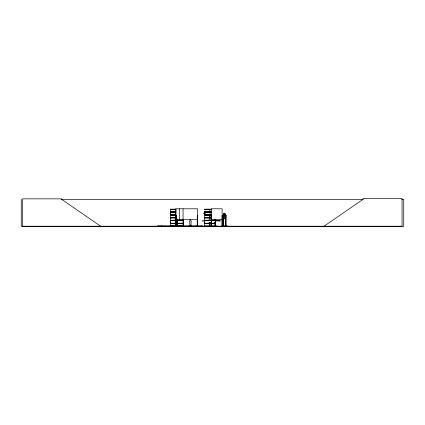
<?xml version="1.0" encoding="UTF-8"?>
<svg xmlns="http://www.w3.org/2000/svg" width="425" height="425" viewBox="0 0 425 425"><rect width="100%" height="100%" fill="white"/><g stroke="black" fill="none" stroke-linecap="round" stroke-linejoin="round"><path stroke-width="0.64" d="M175.493 223.199L170.425 223.199L170.43 221.956M175.493 214.678L170.425 214.678L170.43 213.435M178.096 220.708L183.164 220.708L183.159 223.199L178.096 223.199M209.711 223.199L204.643 223.199L204.648 221.956M181.661 226.18L170.149 226.004L177.852 225.983M223.194 215.289L223.231 226.206M225.648 215.289L225.595 226.206M170.409 226.201L170.43 223.699L175.493 223.699M178.08 226.201L183.17 226.1L183.164 223.699L178.096 223.699M210.046 217.584L211.331 217.706M215.124 223.699L210.056 223.699L210.046 226.201M211.246 226.174L211.278 208.797L222.11 208.797L222.089 226.206M225.633 215.374L225.994 215.379M224.267 226.004L221.553 226.18M224.262 226.174L221.574 226.153L227.348 226.004M170.138 226.174L177.873 226.201M171.02 226.201L171.031 225.813M210.046 226.111L217.329 226.164L210.062 226.031M175.738 226.185L175.769 208.797M223.895 213.642L222.886 215.379L222.886 217.079L223.869 218.795L224.926 218.795L225.941 217.079L224.883 218.753M189.847 225.994C188.636 226.212 192.233 226.212 190.99 225.994M189.917 226.206L189.816 226.201M190.193 219.528L189.964 220.899A0.903 0.903 0 0 0 189.778 222.317L189.964 225.797L190.867 225.797L191.059 222.317A0.903 0.903 0 0 0 190.867 220.899L190.644 219.528M324.031 226.206L363.046 199.357L363.046 198.565L402.055 198.565L402.055 226.206L21.25 226.206L21.25 199.357M175.876 226.18L175.987 208.797L197.646 208.797L197.678 226.206L197.689 225.813M61.136 199.357L363.248 199.357M401.758 199.357L403.75 199.357L403.75 226.435L22.621 226.435L22.621 198.847L61.636 198.847L61.636 199.357L100.645 226.206M170.42 209.19L175.493 209.19M204.637 209.19L209.716 209.19M210.056 209.19L211.331 209.185M175.493 209.281L170.42 209.281L170.43 211.692L175.493 211.692M204.637 209.291L209.716 209.281M210.056 209.291L211.326 209.286M170.43 209.44L175.488 209.44M204.648 209.44L209.706 209.44M210.062 209.44L211.331 209.44M204.643 211.692L209.711 211.692M210.056 211.692L211.326 211.692M170.388 211.863L175.525 211.863M204.606 211.863L209.748 211.863M210.024 211.863L211.31 211.863M170.388 212.017L175.525 212.017M204.606 212.017L209.748 212.017M210.024 212.017L211.31 212.017M175.493 212.192L170.425 212.192L170.425 214.678M204.643 212.192L209.711 212.192M210.056 212.192L211.326 212.192M209.807 213.414L210.37 213.414M224.91 213.69L223.885 213.69L223.385 215.379L223.385 216.665L224.055 217.685L224.719 217.685L225.377 216.665L224.883 213.69L225.877 215.379M224.575 213.913L224.214 213.913L223.89 215.379L224.214 216.798L224.883 216.134L224.543 213.913M204.643 214.678L209.711 214.678M210.056 214.678L211.326 214.678M170.388 214.853L175.525 214.853M204.606 214.853L209.748 214.853M210.024 214.853L211.31 214.853M170.388 215.008L175.525 215.008M204.606 215.008L209.748 215.008M210.024 215.008L211.31 215.008M175.493 215.183L170.425 215.183L170.425 217.579L175.488 217.515M211.326 215.183L210.056 215.183L210.056 217.579L211.326 217.584M223.327 226.206L223.295 215.379L222.886 215.379L223.869 213.642L224.926 213.642L225.941 215.363L225.93 226.206M175.764 215.379L176.354 215.379L176.396 226.206M197.646 215.379L197.28 215.379L197.237 226.206M211.278 215.379L211.485 226.206M222.11 215.379L222.169 226.18M222.918 217.063L223.895 218.795M204.648 217.515L209.706 217.515L209.706 215.183L204.643 215.183L204.643 217.579L209.716 217.579M210.062 217.515L211.331 217.515M175.493 217.584L170.377 217.648L175.493 217.712M204.637 217.712L209.716 217.685M175.493 217.802L170.42 217.802L170.43 220.208L175.493 220.208M209.716 217.797L204.637 217.797L204.648 220.208L209.711 220.208M210.056 217.797L211.326 217.797M170.43 217.956L175.488 217.956M204.648 217.956L209.706 217.956M210.062 217.956L211.331 217.956M209.095 218.79L210.306 218.79M209.095 219.157L210.306 219.157M175.987 219.629L197.646 219.629M211.278 219.629L222.11 219.629M178.096 220.208L183.164 220.208M210.056 220.208L215.124 220.208M170.388 220.384L175.525 220.384M178.059 220.384L183.196 220.384M204.606 220.384L209.748 220.384M210.024 220.384L215.162 220.384M170.388 220.538L175.525 220.538M178.059 220.538L183.196 220.538M204.606 220.538L209.748 220.538M210.024 220.538L215.523 220.57L215.56 226.18M175.493 220.708L170.425 220.708L170.425 223.199M209.711 220.708L204.643 220.708L204.643 223.199M210.056 220.708L215.124 220.708M215.873 220.681L219.258 220.681M215.873 220.91L219.258 220.91M215.071 221.016L215.523 221.016M215.071 221.133L215.523 221.133M209.095 222.403L210.306 222.403M215.422 222.387L215.023 222.429L215.422 222.472M209.095 222.769L210.306 222.769M215.023 222.753L215.422 222.753M215.422 222.838L215.023 222.838L215.023 222.387M210.056 223.199L215.124 223.199M170.388 223.369L175.525 223.369M178.059 223.369L183.196 223.369M204.606 223.369L209.748 223.369M210.024 223.369L215.162 223.369M170.388 223.523L175.525 223.523M178.059 223.523L183.196 223.523M204.606 223.523L209.748 223.523M210.024 223.523L215.162 223.523M222.891 225.813L223.332 225.813M225.59 225.813L226.031 225.813L226.026 226.206M190.124 225.919L190.708 225.919M178.102 226.031L183.159 226.031L183.159 223.699M189.741 225.994L191.096 225.994M204.648 226.031L209.706 226.031M174.292 226.18L174.25 225.813M225.909 215.363L225.856 226.206M225.781 225.813L225.765 226.206M225.718 215.379L225.686 226.206M223.157 225.813L223.141 226.206M223.019 215.379L223.019 226.206M222.928 215.379L222.944 226.206L222.897 225.813M220.161 220.288L220.161 221.303M219.258 220.288L219.258 221.303M215.873 220.485L215.873 221.106M215.422 219.226L215.438 226.206M215.135 219.226L215.135 220.49M215.178 220.586L215.178 221.027M215.156 222.403L215.156 226.206M215.071 222.403L215.071 226.206M203.437 220.283L203.437 221.298M202.534 220.283L202.534 221.298M202.433 226.206L202.433 225.872L157.617 225.872L157.617 226.206M201.705 225.872L201.705 226.206M197.12 225.872L197.12 226.206M196.393 225.872L196.393 226.206M190.623 225.994L190.623 225.202L190.209 225.202L190.209 225.994M183.547 225.872L183.547 226.206M183.164 220.708L183.164 223.199M183.058 208.797L183.058 219.629M180.795 225.813L180.779 226.206L180.699 225.813M180.529 226.206L180.519 225.813L180.434 226.206M180.381 225.925L180.381 226.206M179.334 208.797L179.334 219.629M177.517 225.813L177.517 226.206M177.427 219.199L177.464 226.206M177.379 225.813L177.368 226.206M177.14 219.199L177.14 226.206M177.087 219.199L177.087 226.206M177.05 225.813L177.05 226.206M176.311 225.813L176.29 226.206M176.03 225.813L176.03 226.206M174.606 225.813L174.606 226.206L174.516 225.813M174.213 225.813L174.208 226.206M171.121 225.813L171.126 226.206M170.813 225.813L170.818 226.206M170.728 225.813L170.728 226.206M161.883 225.872L161.883 226.206M161.123 225.872L161.123 226.206M158.382 225.872L158.382 226.206M205.163 211.002A3.411 3.411 0 0 0 204.165 213.414L203.602 213.414L204.42 214.205L205.243 213.414L204.669 213.414A2.848 2.848 0 0 1 205.052 211.99M209.281 210.46A3.411 3.411 0 0 1 209.987 211.002M209.536 211.4A2.848 2.848 0 0 1 209.987 211.99M190.83 226.089L190.83 226.089M209.711 223.699L204.643 223.699L204.643 226.1L209.716 226.105L209.706 223.699"/></g></svg>
